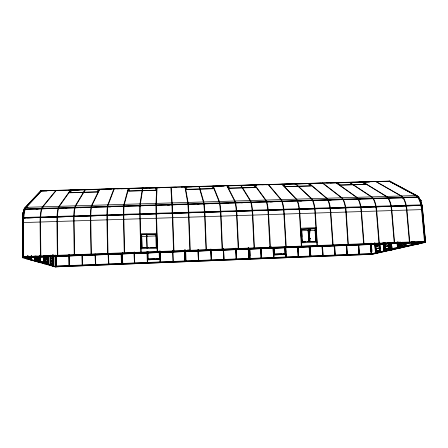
<?xml version="1.0" encoding="UTF-8"?>
<svg xmlns="http://www.w3.org/2000/svg" width="448" height="448" viewBox="0 0 448 448"><rect width="100%" height="100%" fill="white"/><g stroke="black" fill="none" stroke-linecap="round" stroke-linejoin="round"><path stroke-width="0.67" d="M418.79 196.84L24.013 208.869L24.018 209.362L418.79 197.238L418.79 196.84L418.566 197.411L417.172 197.45M308.717 228.654L308.706 229.936L308.812 228.654M157.074 187.634L156.363 203.381A17.825 0.342 88.1 0 0 156.598 218.232L157.651 251.944M156.705 187.645L155.943 203.398A17.825 0.353 88.1 0 0 156.173 218.249L157.203 251.882M156.47 187.695L156.335 190.355L128.139 191.15L128.85 188.462M155.59 187.902L155.456 190.193L129.086 190.932L129.679 188.619L160.048 187.796M173.309 261.677L172.973 261.688M173.566 251.339L171.998 206.394L170.85 187.253M309.977 228.71L309.691 233.419L310.072 228.704M173.992 251.322L172.396 205.839L171.22 187.242M142.867 188.031L140.398 203.868A17.87 0.829 88.1 0 0 140.269 218.764L141.226 252.566M142.498 188.042L139.978 203.879A17.87 0.84 88.1 0 0 139.838 205.436M128.598 188.429L124.348 204.35A17.914 1.322 88.1 0 0 124.102 205.918M128.223 188.434L123.928 204.366A17.914 1.333 88.1 0 0 123.676 205.929M414.607 242.648L412.154 242.878L412.306 242.368L414.826 241.774M412.714 243.085L412.871 242.575L412.306 242.368M405.642 244.731L405.793 244.233M400.842 243.062L400.305 242.866L400.456 242.379L400.988 242.575M404.992 244.882L400.54 245.599L400.686 245.112L404.594 244.188M401.078 245.795L401.223 245.308L400.686 245.112M384.653 244.126L385.151 244.306L385.291 243.852M384.86 246.669L385 246.215L388.954 245.235L388.814 245.7L384.86 246.669L389.323 245.885L388.814 245.7M385.358 246.854L385.498 246.4L385 246.215M385.067 249.222L385.207 248.769L389.166 247.834L389.026 248.293L385.067 249.222L388.875 248.634M375.67 248.937L379.775 248.22L375.67 248.937L375.805 248.5L379.91 247.778M376.152 249.11L376.286 248.674L375.805 248.5M375.866 251.378L376.001 250.942L379.624 250.085L379.49 250.527L375.866 251.378L379.977 250.706M376.342 251.552L376.482 251.115L379.506 250.404M379.288 248.041L379.422 247.598M378.773 243.421L375.284 244.059L375.418 243.622L377.222 243.135M375.76 244.233L375.894 243.802L375.418 243.622M375.474 246.495L375.609 246.058L379.226 245.118L379.086 245.56L375.474 246.495L378.969 245.896M375.956 246.669L376.09 246.238L378.504 245.61M184.374 260.305L184.38 261.43L185.976 261.285M184.38 261.43L186.071 261.173M184.503 261.246L184.47 260.299M184.862 261.716L184.43 249.906M114.262 188.826L108.226 204.837A17.959 1.814 88.1 0 0 107.358 219.839L108.018 253.747M113.887 188.838L107.8 204.854A17.959 1.831 88.1 0 0 106.926 219.85L107.582 253.764M189.37 251.58L189.375 250.068M190.008 251.16L187.975 251.367L187.925 250.057M47.376 262.545L47.566 262.063L47.029 261.873L46.833 262.354L47.376 262.545L44.962 261.828L45.164 261.335L47.566 262.063M50.204 258.126L50.389 257.656M50.221 260.747L50.406 260.277M50.238 263.374L50.422 262.903M52.92 259.062L53.099 258.602L52.584 258.418L52.405 258.877L52.92 259.062L50.725 258.311M52.606 260.994L52.422 261.453L52.937 261.638L53.122 261.178L50.954 260.456L53.122 261.178M52.954 264.214L53.138 263.754L52.623 263.57L52.438 264.029L52.954 264.214L50.758 263.558L50.949 263.088L53.138 263.754M47.533 256.676L45.136 255.842L44.934 256.334L47.342 257.152L47.533 256.676L46.995 256.48M47.012 259.174L46.816 259.655L47.359 259.851L47.55 259.37L45.203 258.591M37.929 259.728L38.142 259.213L37.559 259.006L37.346 259.521L37.929 259.728L36.254 259.23M34.541 258.686L34.754 258.154M27.686 256.676L27.916 256.116L30.402 256.838M99.865 189.224L92.014 205.33A18.004 2.318 88.1 0 0 90.776 220.377L91.437 254.447M99.49 189.235L91.594 205.341A18.004 2.33 88.1 0 0 90.339 220.394L91 254.464M99.226 189.286L97.888 192.007L69.177 192.814L71.114 190.064M85.4 189.627L75.729 205.822A18.049 2.822 88.1 0 0 74.105 220.92L74.665 255.086M85.025 189.638L75.298 205.834A18.049 2.839 88.1 0 0 73.668 220.937L74.228 255.102M70.874 190.03L59.354 206.315A18.094 3.332 88.1 0 0 57.35 221.469L57.809 255.724M70.493 190.042L58.923 206.332A18.094 3.349 88.1 0 0 56.913 221.48L57.372 255.741M198.783 260.669L198.419 260.73L198.016 249.626M206.002 250.113L204.669 216.664A17.696 1.075 88.1 0 0 203.37 201.958L198.951 186.474M206.427 250.096L205.089 216.653A17.69 1.092 88.1 0 0 203.784 201.947L199.315 186.463M56.28 190.434L42.896 206.814A18.138 3.853 88 0 0 40.662 216.798M55.899 190.445L42.47 206.83A18.138 3.864 88 0 0 40.219 216.815M41.619 190.842L26.359 207.318A18.183 4.374 88 0 0 23.772 217.336M41.233 190.854L25.928 207.329A18.189 4.385 88 0 0 23.576 214.967M23.178 212.839A18.189 4.407 88 0 1 25.211 207.351L40.6 190.87M23.234 213.018A17.926 4.346 88 0 1 25.239 207.603L40.986 190.859M210.644 249.144L211.114 260.182M222.096 249.502L220.674 216.143A17.651 1.546 88.1 0 0 219.027 201.488L212.912 186.082M211.064 260.232L211.445 260.17L210.974 249.133M222.516 249.486L221.088 216.132A17.651 1.557 88.1 0 0 219.43 201.477L213.276 186.071M223.166 248.735L223.664 259.734L223.227 248.674M223.664 259.734L224.056 259.672L223.558 248.657M254.044 248.293L252.437 215.113A17.562 2.47 88.1 0 0 252.134 210.885M254.458 248.276L252.851 215.096A17.562 2.481 88.1 0 0 250.505 200.536L241.007 185.304M300.647 228.245L316.075 227.679L316.982 242.262M389.687 181.25L389.995 181.087L40.505 190.792L46.995 190.887M315.185 228.676L301.487 229.27L315.185 228.676L316.025 241.298L307.681 241.702M249.334 257.746L249.211 258.77M269.898 247.694L268.201 214.598A17.522 2.923 88.1 0 0 265.524 200.082L254.419 184.929M250.65 258.714L249.122 258.871L248.567 247.716M269.662 246.971L269.73 248.142L271.818 248.058L269.612 248.27L269.545 246.977M249.855 248.696L250.387 259.028L249.413 259.168L248.886 248.858M270.245 248.511L271.522 248.315L271.443 246.932M270.536 248.36L268.61 214.581A17.522 2.934 88.1 0 0 265.922 200.071L254.778 184.923M271.09 248.478L271.818 248.058M308.767 241.422L308.045 230.25L308.47 230.076L309.221 241.668M308.79 230.222L308.045 230.25M309.126 230.054L309.876 241.646M260.562 247.318L261.156 258.255L260.674 247.257M261.156 258.255L261.587 258.188L261.072 248.612M308.353 237.961L308.745 237.826L308.504 238.874L308.353 237.961L308.42 238.974L310.218 238.784L308.801 238.745M308.42 238.974L310.218 238.784M284.805 247.66L285.158 253.646L274.333 254.122L281.669 253.842M302.165 239.91L302.288 241.903L316.025 241.298M308.504 238.874L310.206 238.689M285.958 254.38L273.622 254.918L285.958 254.38L285.555 247.615M301.566 242.833L317.044 242.234M273.011 248.22L273.554 257.762L273.134 248.153M301.358 246.501L299.488 213.578A17.438 3.814 88.1 0 0 296.139 199.153L281.792 184.173M273.554 257.762L274.002 257.701L273.459 248.142M301.767 246.484L299.891 213.562A17.433 3.83 88.1 0 0 296.537 199.142L282.145 184.162M283.002 253.786L285.158 253.646M420.538 203.347L420.291 200.598L421.31 200.502L421.686 204.63M421.31 200.502L420.291 200.598M421.943 205.318L422.178 204.826L22.4 217.538L22.4 218.042L421.954 205.397L41.457 217.448M285.74 254.554L285.902 257.275L285.471 247.688M285.902 257.275L286.362 257.214L285.796 247.677M316.971 245.907L315.011 213.074A17.394 4.256 88.1 0 0 311.338 198.694L295.389 183.792M317.38 245.89L315.42 213.058A17.394 4.267 88.1 0 0 311.735 198.682L295.742 183.781M297.595 247.027L298.2 256.788L297.746 246.96M298.2 256.788L298.676 256.726L298.066 246.949M311.058 256.424L311.354 256.234L309.551 256.48L309.49 255.466L309.882 255.366L309.943 256.29M309.49 255.466L309.854 256.39L309.473 250.482M345.419 245.392L345.901 245.246M347.967 244.737L345.834 212.066A17.31 5.124 88.2 0 0 341.51 197.781L322.403 183.042M348.37 244.72L346.237 212.055A17.31 5.135 88.2 0 0 341.902 197.77L322.756 183.03M346.142 245.622L347.049 245.599M346.965 245.594L347.626 245.42M322 246.098L322.661 255.825L322.179 246.036M363.35 244.149L363.642 244.065L361.133 211.568A17.27 5.555 88.2 0 0 356.49 197.327L335.821 182.672M322.661 255.825L323.159 255.758L322.498 246.025M375.284 244.059L378.885 243.085M334.13 245.638L334.813 255.343L334.326 245.577M378.655 243.572L378.969 243.488L376.354 211.075A17.226 5.981 88.2 0 0 371.398 196.879L349.188 182.297M334.813 255.343L335.328 255.276L334.645 245.566M385.448 243.499L388.735 242.642L388.595 243.107L386.624 243.617M385.151 244.306L388.444 243.46M400.305 242.866L402.909 242.228M401.492 242.906L402.797 242.586M409.035 242.418L409.399 242.334L406.577 210.09A17.147 6.815 88.2 0 0 406 205.974M388.354 248.326L385.207 248.769M400.54 245.599L404.443 244.686M412.154 242.878L414.669 242.29M375.138 243.258L375.878 252.498L379.54 251.664L378.89 243.6M384.462 242.81L385.084 250.393L389.082 249.48L388.534 242.85M391.658 248.679L397.74 247.279M400.142 241.976L400.557 246.854L404.505 245.952M411.93 241.427L412.177 244.199L417.262 243.034M371.196 253.842L420.47 242.659M421.742 242.357L423.842 241.892L423.892 242.446L371.291 254.279L371.258 253.837M425.404 241.433L22.478 256.665L22.473 222.639A17.926 4.346 88 0 1 22.607 218.31M370.238 244.272L371.241 253.859M372.299 253.736L375.609 252.986M380.313 251.922L383.55 251.188M400.338 247.386L399.28 247.666M406.056 246.092L412.602 244.608M424.116 241.853L425.146 241.741L422.218 209.58A17.102 7.246 88.2 0 0 421.058 203.202M372.154 253.809L372.215 254.307L55.143 266.868M376.41 252.902L379.77 252.146L379.098 243.824M413.846 244.44L415.089 244.16M425.505 241.73L22.411 256.984L22.434 257.589L425.561 242.284M421.445 203.19A17.102 7.252 88.2 0 1 422.61 209.569L425.6 242.357L371.868 254.386M53.306 254.951L53.452 266.146L52.612 266.151L52.534 254.979M376.348 253.383L375.53 253.434L374.702 242.978M55.966 266.078L248.87 258.468M250.242 258.429L371.179 253.641M55.104 266.325L371.554 253.848M68.863 254.789L69.104 265.838L69.451 265.826L69.334 254.834M82.012 254.29L82.275 265.322L82.617 265.306L82.466 254.335M95.116 253.798L95.39 264.802L95.732 264.79L95.558 254.526M108.175 253.988L108.45 264.286L108.791 264.275L108.59 254.033M121.369 263.838L123.077 263.855L121.369 263.838L121.167 253.495M134.086 252.034L134.417 263.262L134.753 263.245L134.422 252.022M147.291 262.707L147.655 262.735L147.314 251.535M159.908 251.003L160.171 262.242L160.507 262.231L160.149 251.054M309.641 256.385L311.36 256.329M371 253.915L371.314 253.904M121.587 253.826L121.822 264.118L122.629 264.09L122.354 252.426M372.271 254.296L55.076 266.846L54.986 255.114M309.12 233.442L309.786 233.414M423.842 241.892L423.819 242.53L371.235 254.346L370.479 244.205M23.061 213.528A18.189 4.407 88 0 0 22.406 222.606L22.411 257.667L425.6 242.357M22.697 257.746L425.135 242.463M109.665 253.232L109.693 254.621L108.679 254.66M26.55 258.832L27.602 258.821L27.602 256.043M418.079 243.886L418.919 243.852M26.656 258.86L27.602 258.821M412.177 244.199L413.056 244.166L412.81 241.394M417.917 243.925L418.751 243.891M412.86 244.826L411.981 244.86L411.678 241.438M30.419 259.918L31.438 259.907L31.433 255.758M411.841 245.286L412.658 245.252M30.52 259.946L31.438 259.907M411.684 245.319L412.502 245.291M34.244 260.994L36.165 260.915L36.154 256.754M38.22 256.822L38.231 260.82L37.296 260.859L37.279 256.855M400.557 246.854L401.397 246.826L401.1 243.337M37.436 261.509L38.377 261.475M37.565 261.923L38.528 261.918L38.511 257.023M400.114 247.918L401.038 247.856M40.376 262.119L40.23 255.903M399.493 248.203L399.213 246.126M38.718 262.248L40.578 262.175L40.55 255.276M398.63 242.049L399.162 248.276L397.499 248.338L396.973 242.11M39.021 262.338L39.95 262.298M397.835 248.422L398.664 248.388M148.025 251.49L148.271 259.034L159.37 258.602L156.593 258.709M148.271 259.034L155.21 258.765M42.756 263.385L43.658 263.351L43.618 255.735M391.748 249.788L392.554 249.754M43.008 263.458L43.91 263.418L43.87 255.825M390.477 249.922L389.939 242.295M392.14 249.85L391.334 249.878L390.751 242.922M43.232 263.519L45.03 263.446L44.99 255.769M391.776 249.928L390.163 249.99L389.53 242.379M44.022 263.738L44.934 263.732L44.1 263.76M44.951 263.066L47.656 263.564L47.606 255.298M385.084 250.393L385.868 250.365L385.241 242.782M389.738 250.247L390.482 250.219L389.838 242.301M147.47 259.79L160.177 259.353L147.493 259.829L147.235 251.479M389.603 250.275L390.354 250.247M46.906 264.197L47.779 264.163L47.734 256.726M47.146 264.617L48.888 264.55L48.832 256.2M385.347 251.367L383.785 251.429L383.051 242.396M50.053 265.093L50.904 265.059L50.848 256.738M53.155 255.427L53.222 265.182L52.394 265.216L52.326 255.461M375.878 252.498L376.628 252.47L375.889 243.23M49.879 265.384L50.747 265.378L50.686 256.368M380.016 252.426L380.85 252.375L380.738 250.981M121.559 262.864L121.397 263.726M141.618 234.763L155.786 234.265L141.618 234.763L141.971 247.761L156.206 247.33L150.802 247.531M141.971 247.761L148.775 247.604M302.288 241.903L305.659 241.78M140.986 248.797L157.22 248.214L156.755 233.246L140.582 233.806L141.002 248.819M309.148 230.042L308.398 230.07L309.154 241.662M141.131 236.482L156.285 235.922M301.476 230.793L308.459 230.546M309.674 230.524L315.437 230.294M22.686 217.728L22.686 212.895L23.761 212.929L23.761 216.378M22.686 212.895L23.761 212.929M422.223 205.296L22.4 218.042L25.368 217.958M27.468 217.89L39.357 217.515M22.406 222.606L422.61 209.569M25.211 207.351L416.696 195.507A17.102 7.252 88.2 0 1 420.756 201.124M25.239 207.603L28.034 207.519M42.011 207.099L43.411 207.054M24.018 209.362L418.83 197.299M36.07 209.098L38.17 209.037M50.053 208.673L52.153 208.611M65.436 208.202L66.836 208.163M80.125 207.754L81.519 207.71M94.808 207.306L96.208 207.262M108.791 206.875L110.891 206.814M124.174 206.41L125.574 206.366M138.863 205.957L140.258 205.918M153.546 205.509L154.946 205.47M167.53 205.083L169.63 205.016M182.218 204.635L184.313 204.568M197.602 204.165L198.996 204.12M211.585 203.734L213.685 203.672M226.268 203.286L228.368 203.224M240.957 202.838L243.051 202.776M256.34 202.367L257.734 202.322M270.323 201.942L272.423 201.874M285.006 201.494L287.106 201.426M299.695 201.04L301.79 200.978M314.378 200.592L315.778 200.553M329.062 200.144L331.162 200.082M343.745 199.696L345.845 199.629M358.434 199.248L360.528 199.181M373.117 198.8L374.517 198.755M387.8 198.346L389.2 198.307M402.483 197.898L404.583 197.837M40.527 190.921L389.967 181.21M46.995 190.775L40.701 191.061M52.59 190.624L63.078 190.327M68.673 190.176L79.397 189.907M84.762 189.728L95.25 189.437M100.845 189.28L111.334 188.989M116.934 188.832L127.422 188.541M133.017 188.384L143.506 188.093M149.1 187.942L159.594 187.645M165.189 187.494L175.678 187.202M181.272 187.046L191.817 186.782M197.361 186.598L207.85 186.306M213.444 186.15L223.933 185.858M229.527 185.702L240.419 185.427M245.616 185.259L256.805 184.946M261.699 184.811L272.888 184.498M278.482 184.341L288.977 184.05M294.571 183.898L305.178 183.63M310.654 183.45L321.149 183.159M326.743 183.002L337.232 182.711M342.826 182.554L353.315 182.263M358.915 182.106L369.404 181.815M374.998 181.658L385.487 181.367M56.084 190.63L63.078 190.439M105.045 189.269L111.339 189.095M121.128 188.821L127.422 188.647M169.389 187.482L176.114 187.354M185.472 187.034L211.915 186.334L212.783 188.574L186.883 189.308L186.463 187.04M217.644 186.138L224.314 186.01M256.81 185.052L228.362 185.875L229.522 188.104L255.074 187.387L253.478 185.175M265.905 184.794L272.894 184.604M281.988 184.352L308.095 183.658L310.632 185.819L285.527 186.525L283.41 184.346M314.16 183.456L321.154 183.26M330.243 183.008L337.238 182.812M362.415 182.112L369.6 181.966M378.504 181.664L385.666 181.524M22.411 257.667L55.317 266.913M38.528 261.918L38.354 256.626M50.747 265.378L50.613 256.346M55.832 266.818L55.742 255.086M23.094 257.04L22.848 222.589A18.189 4.396 88 0 1 23.195 215.746M23.386 257.029L23.134 222.583A18.189 4.385 88 0 1 23.481 215.74M50.725 264.729L51.834 265.054M35.98 260.165L38.231 260.82M40.253 261.285L43.35 262.186L43.316 255.354M47.656 263.564L45.226 262.853L45.186 255.539M53.222 265.182L51.01 264.538L50.949 255.153M40.561 261.274L43.652 262.175M35.907 258.535L38.142 259.213M47.359 259.851L44.951 259.078L45.147 258.586L47.55 259.37M50.742 260.932L52.937 261.638M40.421 256.379L40.068 222.029A18.138 3.864 88 0 1 40.169 217.644M40.863 256.362L40.51 222.018A18.138 3.853 88 0 1 40.611 217.633M69.451 265.826L69.205 254.778M50.915 257.846L53.099 258.602M52.567 255.847L53.082 256.032L50.898 255.226M46.805 256.962L47.342 257.152M30.178 257.382L30.794 257.6M50.708 255.696L51.806 256.094M375.609 246.058L376.09 246.238M376.001 250.942L376.482 251.115M82.617 265.306L82.359 254.279M95.732 264.79L95.469 254.47M389.838 181.171L416.696 195.507M389.497 181.177L416.455 195.513A17.102 7.246 88.2 0 1 420.515 201.13M389.273 181.182L416.063 195.53A17.102 7.235 88.2 0 1 417.771 196.963M388.931 181.194L415.682 195.541A17.102 7.224 88.2 0 1 417.385 196.974M22.422 217.549L22.422 217.969M108.791 264.275L108.511 253.977M376.085 181.552L401.374 195.972A17.142 6.826 88.2 0 1 402.987 197.411M375.738 181.558L400.994 195.983A17.147 6.815 88.2 0 1 402.601 197.422M362.835 181.916L386.613 196.42A17.186 6.412 88.2 0 1 388.13 197.865M362.488 181.927L386.226 196.431A17.186 6.401 88.2 0 1 387.744 197.876M362.309 181.972L366.33 184.43L339.965 185.175L336.448 182.694M349.535 182.286L371.784 196.868A17.226 5.992 88.2 0 1 373.206 198.318M336.174 182.661L356.882 197.316A17.27 5.566 88.2 0 1 358.204 198.778M121.822 264.118L121.699 253.831M121.929 264.118L121.845 255.304M109.368 254.481L109.693 254.621M309.277 183.406L326.855 198.223A17.349 4.704 88.2 0 1 330.865 212.554L333.161 245.218M308.924 183.417L326.463 198.24A17.354 4.693 88.1 0 1 330.462 212.57L332.758 245.235M308.722 183.462L311.685 185.976L284.855 186.732L282.408 184.195M124.281 253.204L123.424 219.313A17.914 1.333 88.1 0 1 123.368 214.99M124.718 253.187L123.855 219.302A17.914 1.322 88.1 0 1 123.799 214.978M268.492 184.542L281.271 199.606A17.478 3.382 88.1 0 1 284.29 214.071L286.255 246.999M268.134 184.548L280.868 199.618A17.478 3.371 88.1 0 1 283.881 214.088L285.846 247.01M254.195 184.979L256.066 187.544L228.749 188.311L227.422 185.724M140.795 252.582L139.843 218.781A17.87 0.84 88.1 0 1 139.754 214.469M240.643 185.315L250.102 200.547A17.562 2.47 88.1 0 1 252.062 210.078M227.17 185.69L235.004 201.006A17.606 2.022 88.1 0 1 236.673 210.571M226.806 185.696L234.601 201.018A17.606 2.01 88.1 0 1 236.258 210.582M212.699 186.133L213.724 188.737L186.038 189.521L185.567 186.883M185.298 186.85L188.054 202.423A17.735 0.616 88.1 0 1 189.011 217.179L190.282 250.628M184.934 186.861L187.639 202.434A17.735 0.605 88.1 0 1 188.586 217.19L189.857 250.645M425.275 240.05L422.498 209.602A16.856 7.151 88.2 0 0 422.313 207.956M425.298 241.735L422.363 209.574A17.102 7.246 88.2 0 0 421.204 203.202M421.327 202.63L421.518 204.697M424.894 241.746L421.966 209.586A17.102 7.235 88.2 0 0 418.096 197.361M424.502 241.763L421.574 209.602A17.102 7.224 88.2 0 0 417.71 197.372M420.459 200.53L420.963 206.035M424.15 241.119L424.099 242.536L423.976 241.158M417.458 242.262L417.575 243.594M411.533 241.819L411.779 244.591M411.376 241.858L411.622 244.63M409.797 242.318L406.969 210.078A17.142 6.826 88.2 0 0 406.392 205.962M406.207 244.558L406.454 246.646L404.74 246.708L404.443 243.242M405.821 243.337L406 245.403M404.902 243.152L405.199 246.624L404.79 243.152M404.589 243.225L404.891 246.697M400.854 243.191L400.988 244.714M399.913 242.01L400.383 247.481M399.778 242.312L400.198 247.19M399.638 242.351L400.053 247.223M398.569 242.043L399.106 248.287M397.746 242.077L398.278 248.321M397.404 242.026L397.936 248.259L397.303 242.026M397.118 242.099L397.645 248.326M394.621 242.894L391.894 210.566A17.186 6.412 88.2 0 0 391.345 206.444M394.223 242.911L391.502 210.582A17.186 6.401 88.2 0 0 390.953 206.455M392.034 246.725L391.927 248.668L391.496 243.51M391.227 243.516L391.692 249.088M389.67 242.368L390.303 249.978M389.396 243.673L389.564 245.7M389.099 242.581L389.676 249.547M388.97 242.614L389.547 249.581M388.707 242.43L389.334 249.978L384.933 250.975L384.266 242.906M385.045 242.799L385.325 246.238M385.482 248.097L385.661 250.275M385.073 244.345L385.246 246.434M385.034 245.045L385.146 246.434M384.95 246.506L385.067 247.895M384.888 246.501L385.062 248.584M383.438 242.312L384.177 251.356L383.342 242.318M383.18 242.379L383.919 251.418M380.29 245.403L380.57 248.892M379.652 243.74L379.87 246.467M379.982 247.834L380.257 251.238M379.462 244.037L380.083 251.703M379.372 243.471L376.751 211.058A17.226 5.992 88.2 0 0 376.23 206.926M379.344 244.07L379.96 251.731M375.777 244.132L375.945 246.226M376.152 248.814L376.326 250.986M375.626 244.317L375.788 246.406M376.068 249.894L376.18 251.289M374.926 242.855L375.738 253.053M374.814 242.945L375.648 253.411M371.392 243.163L371.61 245.946M371.829 248.73L372.047 251.513M370.994 244.182L371.375 249.01M371.487 250.393L371.756 253.837M371.146 247.688L371.252 249.066M370.703 243.191L371.582 254.324M370.703 244.614L370.927 247.391M371.034 248.786L371.47 254.346M370.552 244.255L370.714 246.322M370.933 249.082L371.151 251.838M364.045 244.054L361.53 211.557A17.27 5.566 88.2 0 0 358.456 199.186M358.792 244.647L359.526 254.324M358.562 244.714L359.302 254.374M358.478 244.658L358.982 254.391L358.249 244.726M346.741 245.106L347.452 254.8M346.528 245.168L347.239 254.85M346.427 245.118L346.926 254.867L346.214 245.179M334.449 245.627L335.132 255.332M322.319 246.086L322.974 255.814M314.933 228.799L315.773 241.405M309.445 233.246L309.988 241.606M310.307 246.484L310.772 256.295L310.682 254.901M310.212 246.411L310.856 256.642L310.128 256.665L309.462 246.439M309.322 234.024L309.641 238.896M310.229 247.94L310.503 252.118M309.355 236.746L309.579 240.229M310.262 250.678L310.442 253.467M309.355 238.588L309.467 240.694M310.218 251.854L310.335 253.954M309.534 246.445L310.195 256.67L309.764 256.777L309.086 246.305M308.157 230.233L308.431 234.427M308.566 236.522L308.885 241.405M309.198 246.294L309.338 248.388M301.717 229.146L302.523 241.802M301.739 233.257L301.952 236.583M300.703 228.217L301.627 242.81M297.914 247.016L298.525 256.777M285.656 247.738L285.897 251.821M286.059 254.542L286.222 257.264M284.57 246.406L285.001 253.708M274.137 248.063L274.478 254.061M273.991 248.136L274.26 252.795M273.381 248.08L273.767 254.856M273.722 255.024L273.874 257.751M273.274 248.13L273.504 252.89M271.303 246.949L271.382 248.326M269.814 246.831L269.886 248.13M260.887 247.307L261.481 258.238M249.771 250.886L250.001 255.702M249.172 248.73L249.525 259.157L249.385 256.407M249.094 248.73L249.62 259.062M248.993 248.847L249.312 255.035M249.239 257.751L249.295 258.782M248.539 249.144L248.998 258.048M248.242 247.727L248.802 258.698M248.147 247.789L248.707 258.742M238.633 248.802L237.009 215.611A17.606 2.022 88.1 0 0 236.74 211.372M238.218 248.814L236.594 215.628A17.606 2.01 88.1 0 0 236.326 211.389M236.085 248.186L236.617 259.179M236.006 248.248L236.538 259.224M235.76 248.198L236.208 259.241L235.682 248.259M223.49 248.718L223.994 259.722M210.924 249.194L211.394 260.221M198.346 249.609L198.75 260.719M197.982 249.682L198.419 260.73M189.504 250.051L189.493 251.586L188.502 251.625L188.513 250.09M188.098 249.911L188.093 251.244L187.975 249.917M185.662 250.09L186.054 261.218M185.332 250.102L185.724 261.234L185.668 259.851M185.315 250.163L185.416 252.93M185.17 250.454L185.578 261.598L184.761 261.727L184.33 249.917M185.108 249.878L185.545 261.694M172.928 250.572L173.309 261.722M172.598 250.583L172.973 261.738M159.813 251.065L160.16 262.198M159.124 251.07L159.37 258.602M155.786 234.265L156.206 247.33M147.241 248.114L146.877 236.202A14.045 0.538 88.1 0 0 146.815 234.203M146.905 248.125L146.541 236.214A14.045 0.549 88.1 0 0 146.479 234.214M146.978 251.552L147.319 262.752M141.669 234.881L142.022 247.856M134.17 253.49L134.417 263.262M122.746 264.18L122.483 252.549L122.741 264.174M121.509 253.484L121.738 263.715M121.24 253.982L121.481 263.917M108.254 254.044L108.45 264.286M95.217 254.537L95.39 264.802M82.124 254.346L82.275 265.322M68.986 254.845L69.104 265.838M56.146 255.332L56.23 266.347L56 255.276M55.171 266.325L55.177 266.79M53.262 254.878L53.334 265.754M52.601 255.007L52.64 260.59M52.427 254.878L52.5 265.11M50.226 256.682L50.282 264.874M48.703 256.194L48.754 264.55M48.658 256.138L48.602 264.505L48.552 256.144M46.738 255.332L46.782 263.598M45.069 255.802L45.108 263.402M44.89 255.377L44.895 263.446M44.811 255.349L44.727 263.402L44.688 255.707M40.404 255.27L40.438 262.175M39.654 255.304L39.682 262.22M38.842 256.76L38.858 261.604M38.786 256.71L38.808 262.237M36.002 256.054L36.019 260.915M35.935 255.993L35.829 260.859L35.818 255.998M34.558 256.194L34.569 260.378M34.322 256.122L34.334 260.977M31.332 255.73L31.343 259.879M31.259 255.959L31.265 259.437M31.108 256.077L31.114 258.748L27.978 257.841L27.978 255.791M30.117 256.11L30.122 258.787M27.815 255.724L27.821 258.451M27.496 256.01L27.502 258.793M23.654 212.867L23.654 217.006M23.593 256.939L23.576 222.566A18.183 4.374 88 0 1 23.716 218.17M22.798 212.957L22.798 217.784M22.842 257.079L22.753 257.762M22.691 256.978L22.68 222.594A18.189 4.402 88 0 1 23.033 215.751M22.669 217.487A17.926 4.346 88 0 1 23.01 214.402M416.674 195.748A16.856 7.151 88.2 0 1 417.021 195.955M417.362 196.202A16.856 7.151 88.2 0 1 418.034 196.806M418.359 197.165A16.856 7.151 88.2 0 1 419.3 198.458M419.597 198.962A16.856 7.151 88.2 0 1 420.42 200.659M421.355 203.325A16.856 7.151 88.2 0 1 421.736 204.798M421.904 205.565A16.856 7.151 88.2 0 1 422.055 206.343M23.453 212.828A18.189 4.402 88 0 1 24.354 209.395M24.528 208.953A18.189 4.402 88 0 1 25.48 207.34M421.322 204.355A16.24 6.888 88.2 0 1 421.495 205.072M416.315 195.518A17.102 7.246 88.2 0 1 418.023 196.952M418.348 197.355A17.102 7.246 88.2 0 1 420.37 201.135M22.898 216.994A17.27 4.189 88 0 1 23.061 215.505M23.766 211.686A17.27 4.189 88 0 1 23.912 211.154M24.741 209.048A17.27 4.189 88 0 1 24.926 208.74M23.498 213.511A18.189 4.396 88 0 1 24.517 209.39M24.69 208.947A18.189 4.396 88 0 1 25.642 207.334M402.545 197.842A16.279 6.479 88.2 0 1 402.842 198.19M403.295 197.814A17.142 6.826 88.2 0 1 406.23 205.184M402.909 197.826A17.147 6.815 88.2 0 1 405.838 205.195M387.716 198.296A16.318 6.087 88.2 0 1 387.996 198.643M388.422 198.268A17.186 6.412 88.2 0 1 391.194 205.66M388.03 198.279A17.186 6.401 88.2 0 1 390.802 205.671M373.475 198.727A17.226 5.992 88.2 0 1 376.085 206.142M308.907 229.824A13.675 3.366 87.8 0 1 308.851 228.525M308.778 230.552A14.403 3.545 87.8 0 1 308.683 228.508M139.882 206.242A16.968 0.801 88.1 0 1 139.91 205.867M140.308 206.231A16.968 0.784 88.1 0 1 140.33 205.856M139.742 213.651A17.87 0.84 88.1 0 1 139.815 205.867M146.53 234.892A14.79 0.577 88.1 0 1 146.574 236.292M146.866 234.881A14.79 0.566 88.1 0 1 146.905 236.275M124.158 206.724A17.013 1.254 88.1 0 1 124.202 206.349M123.799 214.155A17.914 1.322 88.1 0 1 124.057 206.349M123.368 214.172A17.914 1.333 88.1 0 1 123.631 206.36M98.252 189.493L97.082 191.834L70.224 192.595L71.876 190.226L98.252 189.493M361.766 182.162L337.512 182.84L340.547 184.979L365.215 184.279L361.766 182.162M56.19 266.812L24.147 257.622L56.19 266.812"/></g></svg>
